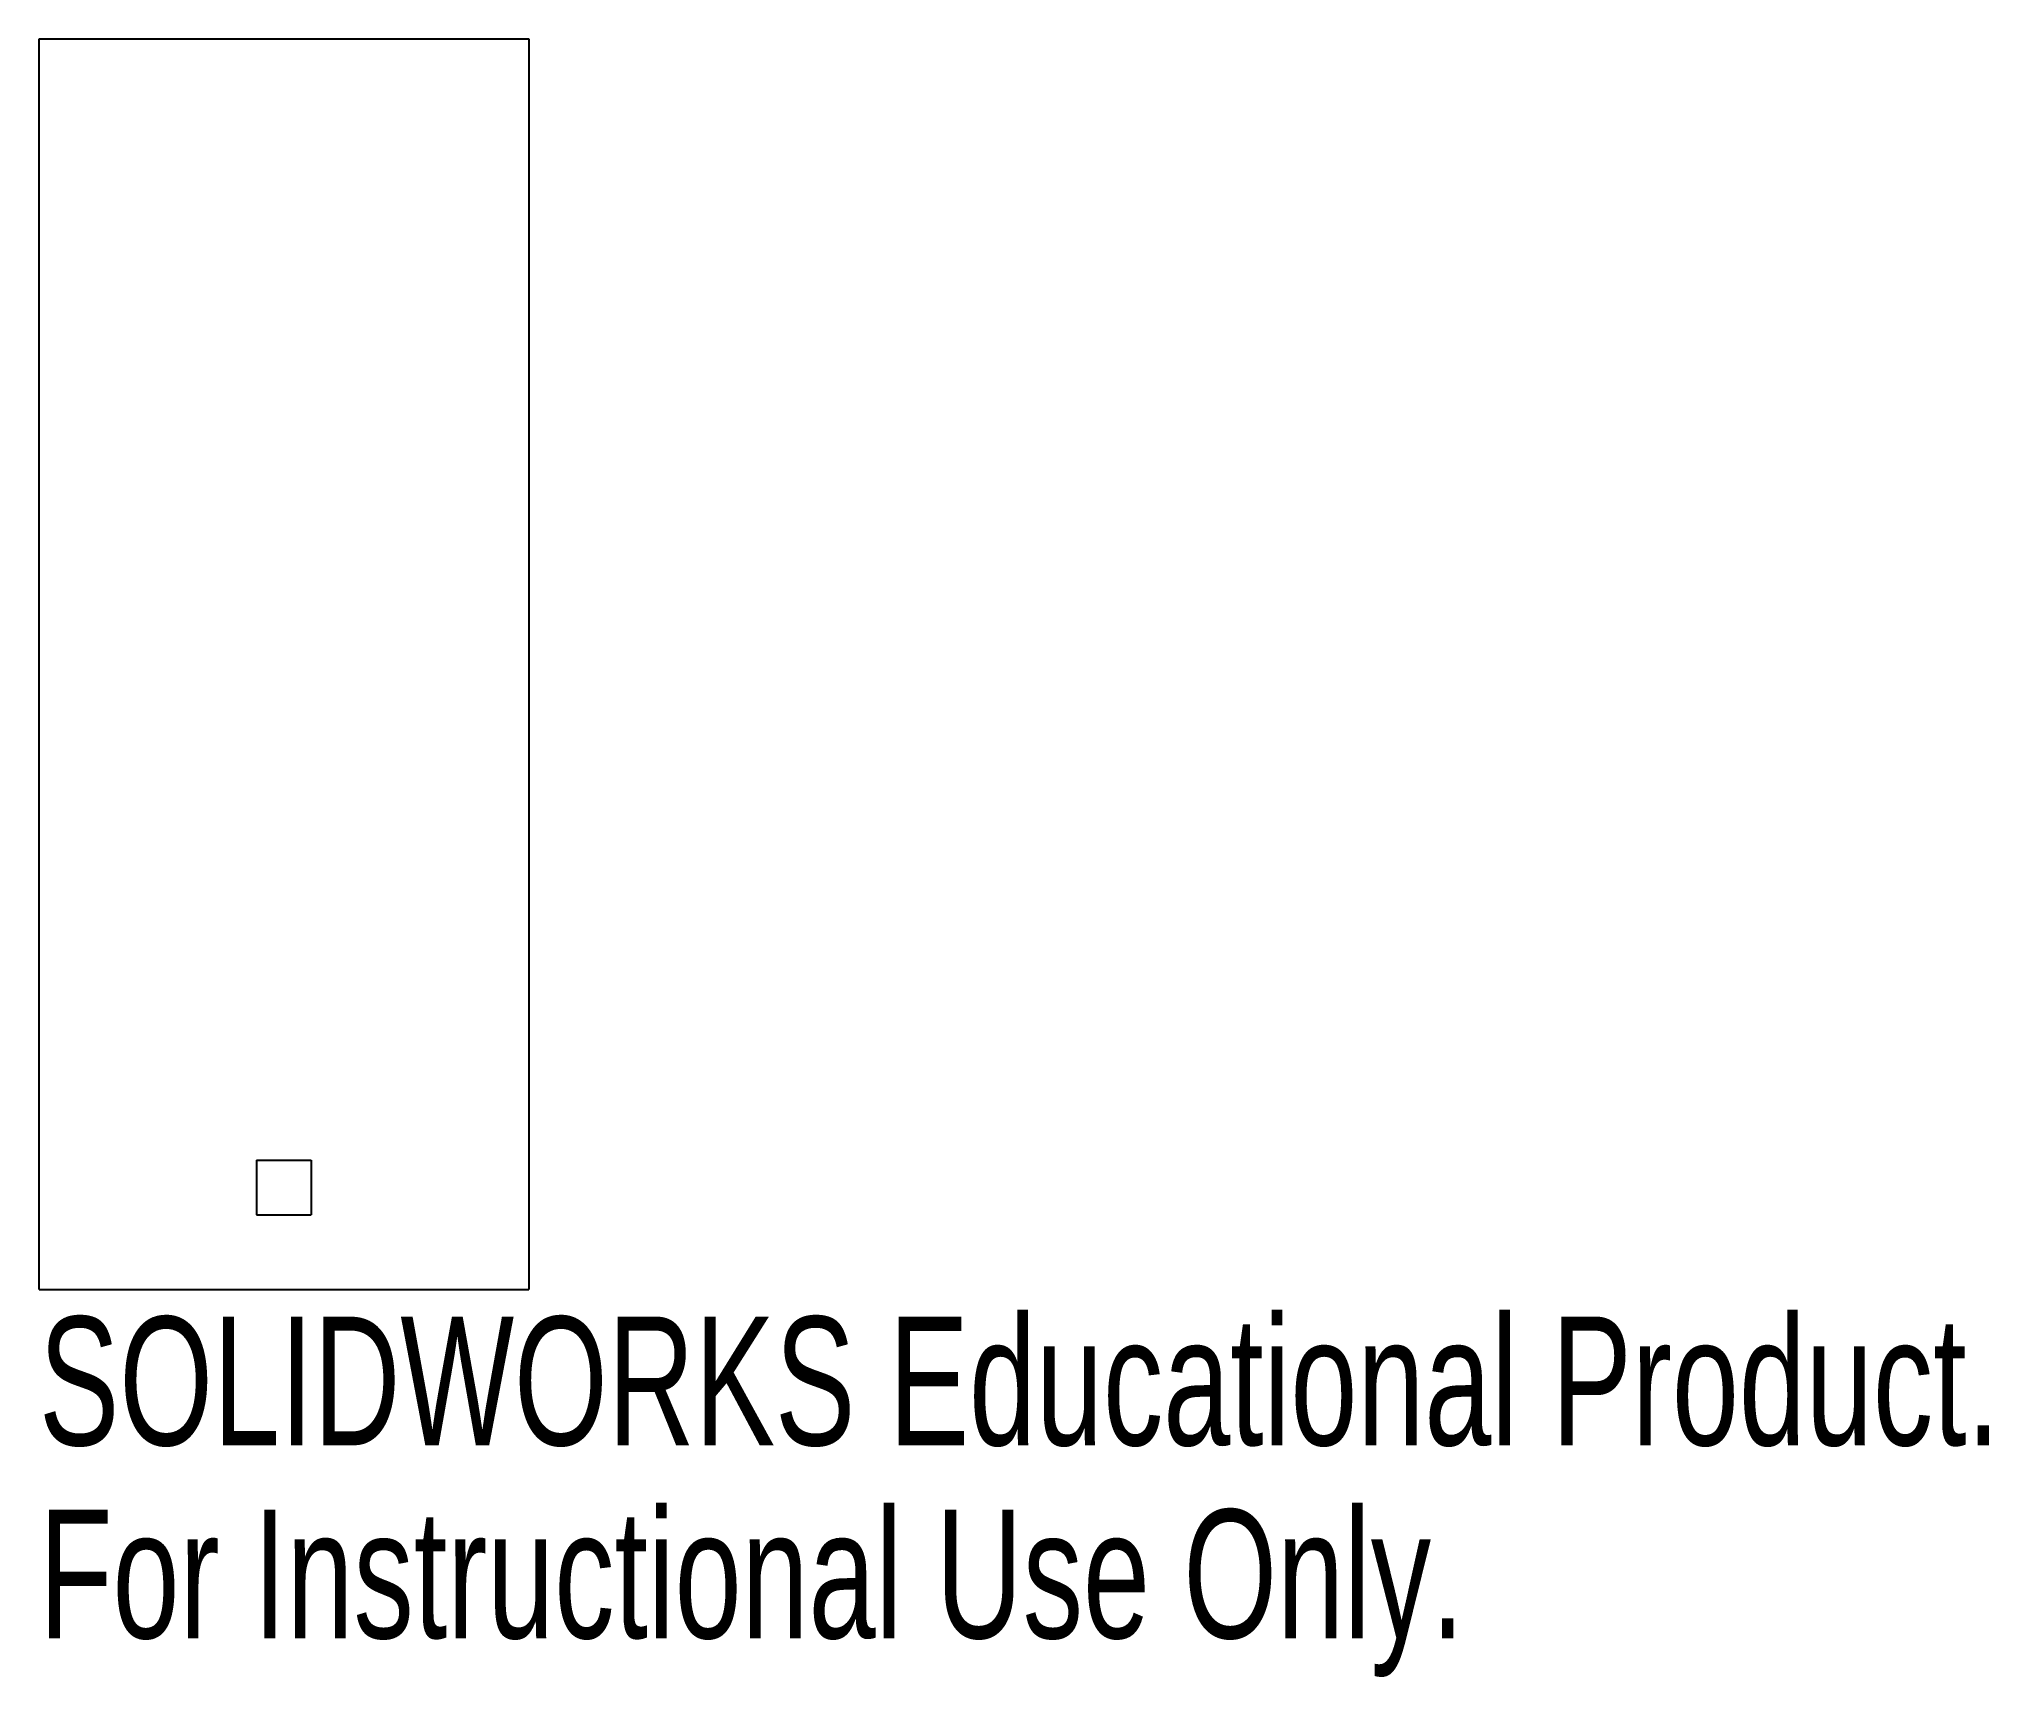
# Model space of a CAD drawing. Header units: millimetres. Extents: x -9.2 to 64.1, y -38.1 to 23.5.
import ezdxf

# ---------------------------------------------------------------- set-up
doc = ezdxf.new("R2010")
doc.units = ezdxf.units.MM
doc.styles.add('SLDTEXTSTYLE0', font='TXT', dxfattribs={"width": 0.7})

msp = doc.modelspace()

# ---------------------------------------------------------------- linework, layer by layer
at = {"color": 7, "linetype": 'Continuous', "lineweight": 25}
for p, q in [((-9.2, -23.495), (-9.2, 23.495)), ((-9.2, 23.495), (9.2, 23.495)), ((9.2, 23.495), (9.2, -23.495)), ((-1.025, -18.635), (-1.025, -20.685)), ((-1.025, -18.635), (1.025, -18.635)), ((1.025, -18.635), (1.025, -20.685)), ((-1.025, -20.685), (1.025, -20.685)), ((-9.2, -23.495), (9.2, -23.495))]:
    msp.add_line(p, q, dxfattribs=at)

# ---------------------------------------------------------------- texts
at = {"color": 7, "linetype": 'Continuous', "char_height": 4.83362, "attachment_point": 1, "style": 'SLDTEXTSTYLE0'}
for s, insert in [('SOLIDWORKS Educational Product.', (-9.2, -24.515)), ('For Instructional Use Only.', (-9.2, -31.765))]:
    msp.add_mtext(s, dxfattribs=dict(at, insert=insert))

doc.saveas('drawing.dxf')
